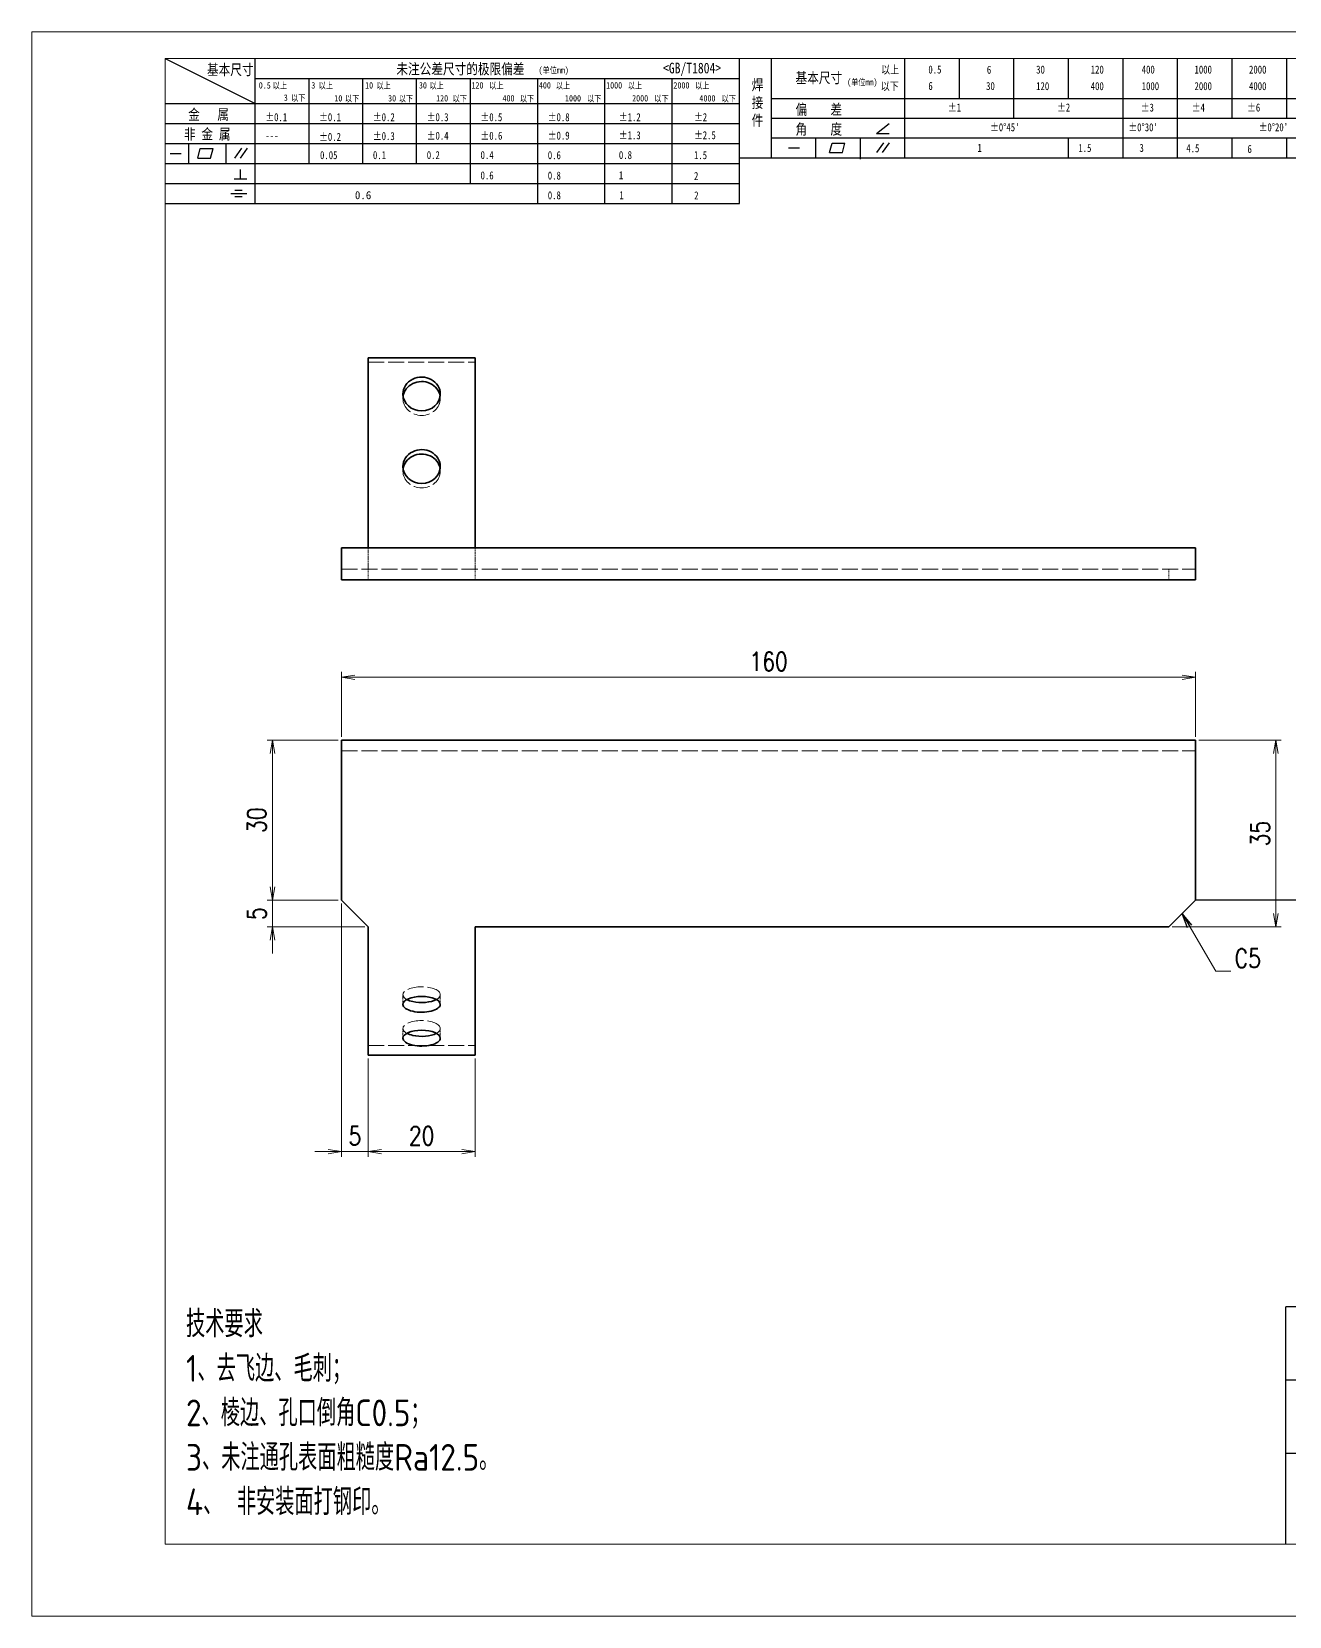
# Model space of a CAD drawing. Header units: inches. Extents: x 269 to 10986, y 1043 to 4337.
# Drawn here: x 3455.9 to 3691.5, y 2402.5 to 2699.5 of the extents above; entities that cross this region are included whole.
import ezdxf

# ---------------------------------------------------------------- set-up
doc = ezdxf.new("R2010")
doc.units = ezdxf.units.IN
doc.header["$MEASUREMENT"] = 0
doc.linetypes.add('AM_ISO02W050x2', pattern=[3.75, 3, -0.75])
doc.layers.add('DIM', color=3, linetype='Continuous')
doc.layers.add('图\\M+19E79\\M+195B6\\M+18E9A', color=7, linetype='Continuous')
for name, color, linetype, lineweight in [('图框', 7, 'Continuous', 18), ('标注线', 3, 'Continuous', 18), ('粗实线', 7, 'Continuous', 35), ('虚线', 1, 'AM_ISO02W050x2', 18)]:
    doc.layers.add(name, color=color, linetype=linetype, lineweight=lineweight)
doc.layers.add('打印', color=7, linetype='Continuous', lineweight=15, plot=False)
doc.layers.add('打印-禁用', color=7, linetype='Continuous', lineweight=15, plot=False)
doc.styles.add('DIM', font='romans.shx', dxfattribs={"width": 0.8, "bigfont": 'bigfont.shx'})
doc.styles.add('国标', font='simfang.ttf', dxfattribs={"width": 0.8})
doc.styles.add('机械长仿宋', font='gbenor.shx', dxfattribs={"height": 1, "bigfont": 'gbcbig.shx'})
doc.dimstyles.new('XR 1-1', dxfattribs={"dimtxt": 3.5, "dimasz": 2.5, "dimexe": 1, "dimexo": 0.625, "dimgap": 1.2, "dimtad": 1, "dimtoh": 1, "dimdsep": 46, "dimtxsty": 'DIM', "dimblk": 'OPEN', "dimcen": 0, "dimclrd": 8, "dimclre": 8, "dimclrt": 2, "dimazin": 2, "dimtfac": 0.5, "dimtmove": 0, "dimatfit": 3, "dimldrblk": 'OPEN', "dimfxl": 0, "dimtolj": 2, "dimlwd": 18, "dimlwe": 18, "dimarcsym": 0})
doc.dimstyles.new('XR 1-1$0', dxfattribs={"dimtxt": 3.5, "dimasz": 2.5, "dimexe": 1, "dimexo": 0.625, "dimgap": 1.2, "dimtad": 1, "dimzin": 9, "dimdsep": 46, "dimtxsty": 'DIM', "dimblk": 'OPEN', "dimcen": 0, "dimclrd": 8, "dimclre": 8, "dimclrt": 2, "dimazin": 2, "dimtfac": 0.5, "dimtmove": 0, "dimatfit": 3, "dimldrblk": 'OPEN', "dimfxl": 0, "dimtolj": 2, "dimlwd": 18, "dimlwe": 18, "dimarcsym": 0})

# ---------------------------------------------------------------- blocks, each defined once
blk = doc.blocks.new('GZDEH零件A3图框V01版')
at = {"layer": '图\\M+19E79\\M+195B6\\M+18E9A', "color": 9}
for p, q in [((2882.49, -1554.46), (2899.37, -1562.92)), ((2899.37, -1581.67), (2899.37, -1554.46)), ((2990.09, -1581.67), (2990.09, -1554.46)), ((2996.09, -1573.08), (2996.09, -1554.46)), ((3021.09, -1561.98), (3021.09, -1554.46)), ((3031.31, -1561.98), (3031.31, -1554.46)), ((3041.53, -1561.98), (3041.53, -1554.46)), ((3051.75, -1561.98), (3051.75, -1554.46)), ((3061.98, -1561.98), (3061.98, -1554.46)), ((3072.2, -1561.98), (3072.2, -1554.46)), ((3082.42, -1561.98), (3082.42, -1554.46)), ((3092.64, -1561.98), (3092.64, -1554.46)), ((2899.37, -1558.24), (2990.09, -1558.24)), ((2909.45, -1574.17), (2909.45, -1558.24)), ((2919.53, -1574.17), (2919.53, -1558.24)), ((2929.61, -1574.17), (2929.61, -1558.24)), ((2939.69, -1577.92), (2939.69, -1558.24)), ((2952.29, -1581.67), (2952.29, -1558.24)), ((2964.89, -1581.67), (2964.89, -1558.24)), ((2977.49, -1581.67), (2977.49, -1558.24)), ((2996.09, -1561.98), (3113.09, -1561.98)), ((3021.09, -1573.08), (3021.09, -1561.98)), ((3041.53, -1565.68), (3041.53, -1561.98)), ((3061.98, -1573.08), (3061.98, -1561.98)), ((3072.2, -1573.08), (3072.2, -1561.98)), ((3082.42, -1565.68), (3082.42, -1561.98)), ((3092.64, -1565.68), (3092.64, -1561.98)), ((2882.49, -1562.92), (2990.09, -1562.92)), ((2882.49, -1566.67), (2990.09, -1566.67)), ((2996.09, -1565.68), (3113.09, -1565.68)), ((3015.75, -1568.51), (3018.15, -1566.66)), ((2882.49, -1570.42), (2990.09, -1570.42)), ((2886.92, -1574.12), (2886.92, -1570.42)), ((2893.91, -1574.12), (2893.91, -1570.42)), ((2996.09, -1569.38), (3113.09, -1569.38)), ((3004.42, -1573.08), (3004.42, -1569.38)), ((3006.97, -1572.12), (3007.45, -1570.33)), ((3007.45, -1570.33), (3009.86, -1570.33)), ((3009.39, -1572.12), (3009.86, -1570.33)), ((3012.75, -1573.08), (3012.75, -1569.38)), ((3015.75, -1568.51), (3018.15, -1568.51)), ((3015.81, -1572.12), (3017.15, -1570.26)), ((3016.89, -1572.12), (3018.23, -1570.26)), ((3051.75, -1573.08), (3051.75, -1569.38)), ((3082.42, -1573.08), (3082.42, -1569.48)), ((3092.64, -1573.08), (3092.64, -1569.38)), ((2883.43, -1572.27), (2885.49, -1572.27)), ((2888.59, -1573.16), (2889.07, -1571.37)), ((2888.59, -1573.16), (2891, -1573.16)), ((2889.07, -1571.37), (2891.48, -1571.37)), ((2891, -1573.16), (2891.48, -1571.37)), ((2895.52, -1573.16), (2896.85, -1571.3)), ((2896.6, -1573.16), (2897.94, -1571.3)), ((2990.09, -1573.08), (3113.09, -1573.08)), ((2999.26, -1571.23), (3001.32, -1571.23)), ((3006.97, -1572.12), (3009.39, -1572.12)), ((3012.75, -1573.33), (3012.75, -1573.08)), ((2882.49, -1574.17), (2990.09, -1574.17)), ((2895.42, -1577.05), (2897.81, -1577.05)), ((2896.58, -1577.05), (2896.58, -1575.28)), ((2882.49, -1577.92), (2990.09, -1577.92)), ((2894.79, -1579.77), (2897.77, -1579.77)), ((2895.57, -1579.17), (2896.92, -1579.17)), ((2882.49, -1581.67), (2990.09, -1581.67)), ((2895.57, -1580.37), (2896.93, -1580.37)), ((3272.49, -1788.46), (3092.49, -1788.46)), ((3181.99, -1802.21), (3092.49, -1802.21)), ((3181.99, -1815.96), (3092.49, -1815.96))]:
    blk.add_line(p, q, dxfattribs=at)
at = {"layer": '图\\M+19E79\\M+195B6\\M+18E9A', "color": 7}
blk.add_line((3272.49, -1788.46), (3092.49, -1788.46), dxfattribs=at)
at = {"layer": '图\\M+19E79\\M+195B6\\M+18E9A', "color": 9, "linetype": 'Continuous'}
blk.add_line((3092.49, -1832.96), (3092.49, -1788.46), dxfattribs=at)
at = {"layer": '图框', "linetype": 'Continuous'}
for p, q in [((2882.49, -1554.46), (2882.49, -1832.96)), ((3272.49, -1554.46), (2882.49, -1554.46)), ((2882.49, -1832.96), (3272.49, -1832.96))]:
    blk.add_line(p, q, dxfattribs=at)
at = {"layer": '打印-禁用', "linetype": 'Continuous'}
for p, q in [((2857.49, -1549.46), (2857.49, -1846.46)), ((3277.49, -1549.46), (2857.49, -1549.46)), ((2857.49, -1846.46), (3277.49, -1846.46))]:
    blk.add_line(p, q, dxfattribs=at)
at = {"layer": '图\\M+19E79\\M+195B6\\M+18E9A', "color": 9, "style": '国标', "width": 0.8}
for s, height, p in [('基本尺寸', 2, (2890.33, -1557.58)), ('未注公差尺寸的极限偏差', 2, (2925.81, -1557.44)), ('<GB/T1804>', 2, (2975.78, -1557.27)), ('以上', 1.5, (3016.64, -1557.33)), ('0.5', 1.5, (3025.49, -1557.3)), ('6', 1.5, (3036.45, -1557.34)), ('30', 1.5, (3045.69, -1557.31)), ('120', 1.5, (3055.91, -1557.31)), ('400', 1.5, (3065.46, -1557.31)), ('1000', 1.5, (3075.36, -1557.31)), ('2000', 1.5, (3085.57, -1557.31)), ('30', 1.2, (2930.04, -1560.11)), ('基本尺寸', 2, (3000.6, -1559.1)), ('以下', 1.5, (3016.58, -1560.43)), ('6', 1.5, (3025.49, -1560.38)), ('30', 1.5, (3036.31, -1560.39)), ('120', 1.5, (3045.69, -1560.41)), ('400', 1.5, (3055.91, -1560.41)), ('1000', 1.5, (3065.46, -1560.41)), ('2000', 1.5, (3075.36, -1560.41)), ('4000', 1.5, (3085.57, -1560.41)), ('金   属', 2, (2886.82, -1565.98)), ('±0.1', 1.5, (2901.27, -1566.23)), ('±0.1', 1.5, (2911.35, -1566.23)), ('±0.2', 1.5, (2921.43, -1566.23)), ('±0.3', 1.5, (2931.51, -1566.23)), ('±0.5', 1.5, (2941.59, -1566.23)), ('±0.8', 1.5, (2954.19, -1566.23)), ('±1.2', 1.5, (2967.51, -1566.23)), ('±2', 1.5, (2981.58, -1566.23)), ('偏    差', 2, (3000.6, -1565.04)), ('±1', 1.5, (3029.16, -1564.42)), ('±2', 1.5, (3049.61, -1564.42)), ('±3', 1.5, (3065.3, -1564.42)), ('±4', 1.5, (3074.85, -1564.42)), ('±6', 1.5, (3085.22, -1564.42)), ('非 金 属', 2, (2886.02, -1569.65)), ('±0.3', 1.5, (2921.43, -1569.77)), ('±0.4', 1.5, (2931.51, -1569.71)), ('±0.6', 1.5, (2941.59, -1569.71)), ('±0.9', 1.5, (2954.19, -1569.68)), ('±1.3', 1.5, (2967.51, -1569.62)), ('±2.5', 1.5, (2981.58, -1569.61)), ('角    度', 2, (3000.6, -1568.74)), ("±0%%D45'", 1.5, (3037.06, -1568.12)), ("±0%%D30'", 1.5, (3062.98, -1568.12)), ("±0%%D20'", 1.5, (3087.38, -1568.12)), ('---', 1.5, (2901.27, -1569.65)), ('±0.2', 1.5, (2911.35, -1569.92)), ('1', 1.5, (3034.69, -1571.98)), ('1.5', 1.5, (3053.59, -1572.01)), ('3', 1.5, (3065.05, -1571.98)), ('4.5', 1.5, (3073.82, -1572.05)), ('6', 1.5, (3085.28, -1572.19)), ('0.1', 1.5, (2921.43, -1573.34)), ('0.2', 1.5, (2931.51, -1573.33)), ('0.4', 1.5, (2941.59, -1573.33)), ('0.6', 1.5, (2954.19, -1573.35)), ('0.8', 1.5, (2967.51, -1573.33)), ('1.5', 1.5, (2981.58, -1573.34)), ('0.6', 1.5, (2941.59, -1577.14)), ('0.8', 1.5, (2954.19, -1577.17)), ('1', 1.5, (2967.51, -1577.12)), ('2', 1.5, (2981.58, -1577.26)), ('0.8', 1.5, (2954.19, -1580.87)), ('1', 1.5, (2967.59, -1580.86)), ('2', 1.5, (2981.62, -1580.89))]:
    blk.add_text(s, height=height, dxfattribs=at).set_placement(p)
at = {"layer": '图\\M+19E79\\M+195B6\\M+18E9A', "color": 9, "lineweight": 15, "style": '国标', "width": 0.8}
for s, p in [('(单位mm)', (2952.44, -1557.27)), ('0.5', (2900.03, -1560.11)), ('以上', (2902.64, -1560.16)), ('3', (2909.88, -1560.11)), ('以上', (2911.25, -1560.16)), ('10', (2919.96, -1560.11)), ('以上', (2922.09, -1560.16)), ('以上', (2932.02, -1560.16)), ('120', (2939.88, -1560.11)), ('以上', (2943.21, -1560.16)), ('400', (2952.52, -1560.11)), ('以上', (2955.68, -1560.16)), ('1000', (2965.12, -1560.11)), ('以上', (2969.16, -1560.16)), ('2000', (2977.72, -1560.11)), ('以上', (2981.8, -1560.16)), ('(单位mm)', (3010.27, -1559.51)), ('3', (2904.73, -1562.41)), ('以下', (2906.1, -1562.46)), ('10', (2914.19, -1562.54)), ('以下', (2916.18, -1562.59)), ('30', (2924.27, -1562.54)), ('以下', (2926.26, -1562.59)), ('120', (2933.26, -1562.54)), ('以下', (2936.34, -1562.59)), ('400', (2945.7, -1562.54)), ('以下', (2948.94, -1562.59)), ('1000', (2957.41, -1562.54)), ('以下', (2961.54, -1562.59)), ('2000', (2969.99, -1562.54)), ('以下', (2974.14, -1562.59)), ('4000', (2982.59, -1562.54)), ('以下', (2986.74, -1562.59))]:
    blk.add_text(s, height=1.2, dxfattribs=at).set_placement(p)
at = {"layer": '图\\M+19E79\\M+195B6\\M+18E9A', "color": 9, "lineweight": 13, "style": '国标'}
blk.add_text('0.6', height=1.5, dxfattribs=at).set_placement((2918.05, -1580.85))
at = {"layer": '图\\M+19E79\\M+195B6\\M+18E9A', "color": 9, "style": '国标'}
for s, insert, char_height, width, attachment_point in [('焊\\P接\\P件', (2992.39, -1558.41), 2, 3.1877, 1), ('0.05', (2911.51, -1573.37), 1.5, 5.1982, 7)]:
    blk.add_mtext(s, dxfattribs=dict(at, insert=insert, char_height=char_height, width=width, attachment_point=attachment_point))
blk = doc.blocks.new('DEH A3')
at = {"layer": '图框'}
blk.add_blockref('GZDEH零件A3图框V01版', (-2857.49, 1846.46), dxfattribs=at)
blk = doc.blocks.new('_Open')
at = {"color": 0, "linetype": 'ByBlock', "lineweight": -2}
for p, q in [((-1, 0.17), (0, 0)), ((-1, -0.17), (0, 0)), ((0, 0), (-1, 0))]:
    blk.add_line(p, q, dxfattribs=at)
blk = doc.blocks.new('*D338')
at = {"layer": 'Defpoints', "color": 0, "transparency": 16777216}
for p in [(3673.97, 2566.68), (3668.97, 2531.68), (3689.02, 2531.68)]:
    blk.add_point(p, dxfattribs=at)
at = {"layer": 'DIM', "color": 8, "lineweight": 18, "transparency": 16777216}
for p, q in [((3674.59, 2566.68), (3690.02, 2566.68)), ((3689.02, 2564.18), (3689.02, 2534.18)), ((3669.59, 2531.68), (3690.02, 2531.68))]:
    blk.add_line(p, q, dxfattribs=at)
at = {"layer": 'DIM', "color": 8, "lineweight": 18, "transparency": 16777216, "xscale": 2.5, "yscale": 2.5, "zscale": 2.5}
for p, rotation in [((3689.02, 2566.68), 90), ((3689.02, 2531.68), 270)]:
    blk.add_blockref('_Open', p, dxfattribs=dict(at, rotation=rotation))
at = {"layer": 'DIM', "color": 2, "transparency": 16777216, "insert": (3686.07, 2549.18), "char_height": 3.5, "attachment_point": 5, "rotation": 90, "style": 'DIM'}
blk.add_mtext('\\A2;35', dxfattribs=at)
blk = doc.blocks.new('*D339')
at = {"layer": 'Defpoints', "color": 0, "transparency": 16777216}
for p in [(3513.97, 2578.47), (3513.97, 2566.68), (3673.97, 2566.68)]:
    blk.add_point(p, dxfattribs=at)
at = {"layer": 'DIM', "color": 8, "lineweight": 18, "transparency": 16777216}
for p, q in [((3513.97, 2567.31), (3513.97, 2579.47)), ((3671.47, 2578.47), (3516.47, 2578.47)), ((3673.97, 2567.31), (3673.97, 2579.47))]:
    blk.add_line(p, q, dxfattribs=at)
at = {"layer": 'DIM', "color": 8, "lineweight": 18, "transparency": 16777216, "xscale": 2.5, "yscale": 2.5, "zscale": 2.5, "rotation": 180}
blk.add_blockref('_Open', (3513.97, 2578.47), dxfattribs=at)
at = {"layer": 'DIM', "color": 8, "lineweight": 18, "transparency": 16777216, "xscale": 2.5, "yscale": 2.5, "zscale": 2.5}
blk.add_blockref('_Open', (3673.97, 2578.47), dxfattribs=at)
at = {"layer": 'DIM', "color": 2, "transparency": 16777216, "insert": (3593.97, 2581.42), "char_height": 3.5, "attachment_point": 5, "style": 'DIM'}
blk.add_mtext('\\A2;160', dxfattribs=at)
blk = doc.blocks.new('*D340')
at = {"layer": 'Defpoints', "color": 0, "transparency": 16777216}
for p in [(3513.97, 2536.68), (3518.97, 2507.66), (3518.97, 2489.57)]:
    blk.add_point(p, dxfattribs=at)
at = {"layer": 'DIM', "color": 8, "lineweight": 18, "transparency": 16777216}
for p, q in [((3513.97, 2536.06), (3513.97, 2488.57)), ((3518.97, 2507.04), (3518.97, 2488.57)), ((3511.47, 2489.57), (3508.97, 2489.57)), ((3513.97, 2489.57), (3518.97, 2489.57)), ((3521.47, 2489.57), (3523.97, 2489.57))]:
    blk.add_line(p, q, dxfattribs=at)
at = {"layer": 'DIM', "color": 8, "lineweight": 18, "transparency": 16777216, "xscale": 2.5, "yscale": 2.5, "zscale": 2.5}
blk.add_blockref('_Open', (3513.97, 2489.57), dxfattribs=at)
at = {"layer": 'DIM', "color": 8, "lineweight": 18, "transparency": 16777216, "xscale": 2.5, "yscale": 2.5, "zscale": 2.5, "rotation": 180}
blk.add_blockref('_Open', (3518.97, 2489.57), dxfattribs=at)
at = {"layer": 'DIM', "color": 2, "transparency": 16777216, "insert": (3516.47, 2492.52), "char_height": 3.5, "attachment_point": 5, "style": 'DIM'}
blk.add_mtext('\\A2;5', dxfattribs=at)
blk = doc.blocks.new('*D341')
at = {"layer": 'Defpoints', "color": 0, "transparency": 16777216}
for p in [(3518.97, 2507.66), (3538.97, 2507.66), (3538.97, 2489.57)]:
    blk.add_point(p, dxfattribs=at)
at = {"layer": 'DIM', "color": 8, "lineweight": 18, "transparency": 16777216}
for p, q in [((3518.97, 2507.04), (3518.97, 2488.57)), ((3538.97, 2507.04), (3538.97, 2488.57)), ((3521.47, 2489.57), (3536.47, 2489.57))]:
    blk.add_line(p, q, dxfattribs=at)
at = {"layer": 'DIM', "color": 8, "lineweight": 18, "transparency": 16777216, "xscale": 2.5, "yscale": 2.5, "zscale": 2.5, "rotation": 180}
blk.add_blockref('_Open', (3518.97, 2489.57), dxfattribs=at)
at = {"layer": 'DIM', "color": 8, "lineweight": 18, "transparency": 16777216, "xscale": 2.5, "yscale": 2.5, "zscale": 2.5}
blk.add_blockref('_Open', (3538.97, 2489.57), dxfattribs=at)
at = {"layer": 'DIM', "color": 2, "transparency": 16777216, "insert": (3528.97, 2492.52), "char_height": 3.5, "attachment_point": 5, "style": 'DIM'}
blk.add_mtext('\\A2;20', dxfattribs=at)
blk = doc.blocks.new('*D342')
at = {"layer": 'Defpoints', "color": 0, "transparency": 16777216}
for p in [(3501.01, 2566.68), (3513.97, 2566.68), (3513.97, 2536.68)]:
    blk.add_point(p, dxfattribs=at)
at = {"layer": 'DIM', "color": 8, "lineweight": 18, "transparency": 16777216}
for p, q in [((3513.34, 2566.68), (3500.01, 2566.68)), ((3501.01, 2539.18), (3501.01, 2564.18)), ((3513.34, 2536.68), (3500.01, 2536.68))]:
    blk.add_line(p, q, dxfattribs=at)
at = {"layer": 'DIM', "color": 8, "lineweight": 18, "transparency": 16777216, "xscale": 2.5, "yscale": 2.5, "zscale": 2.5}
for p, rotation in [((3501.01, 2566.68), 90), ((3501.01, 2536.68), 270)]:
    blk.add_blockref('_Open', p, dxfattribs=dict(at, rotation=rotation))
at = {"layer": 'DIM', "color": 2, "transparency": 16777216, "insert": (3498.06, 2551.68), "char_height": 3.5, "attachment_point": 5, "rotation": 90, "style": 'DIM'}
blk.add_mtext('\\A2;30', dxfattribs=at)
blk = doc.blocks.new('*D343')
at = {"layer": 'Defpoints', "color": 0, "transparency": 16777216}
for p in [(3501.01, 2536.68), (3509.91, 2536.68), (3518.97, 2531.68)]:
    blk.add_point(p, dxfattribs=at)
at = {"layer": 'DIM', "color": 8, "lineweight": 18, "transparency": 16777216}
for p, q in [((3501.01, 2539.18), (3501.01, 2541.68)), ((3509.29, 2536.68), (3500.01, 2536.68)), ((3501.01, 2531.68), (3501.01, 2536.68)), ((3518.34, 2531.68), (3500.01, 2531.68)), ((3501.01, 2529.18), (3501.01, 2526.68))]:
    blk.add_line(p, q, dxfattribs=at)
at = {"layer": 'DIM', "color": 8, "lineweight": 18, "transparency": 16777216, "xscale": 2.5, "yscale": 2.5, "zscale": 2.5}
for p, rotation in [((3501.01, 2536.68), 270), ((3501.01, 2531.68), 90)]:
    blk.add_blockref('_Open', p, dxfattribs=dict(at, rotation=rotation))
at = {"layer": 'DIM', "color": 2, "transparency": 16777216, "insert": (3498.06, 2534.18), "char_height": 3.5, "attachment_point": 5, "rotation": 90, "style": 'DIM'}
blk.add_mtext('\\A2;5', dxfattribs=at)

msp = doc.modelspace()

# ---------------------------------------------------------------- linework, layer by layer
msp.add_line((3735.969, 2536.682), (3673.966, 2536.682))
at = {"layer": '打印'}
msp.add_lwpolyline([(3455.908, 2699.472), (3875.908, 2699.472), (3875.908, 2402.472), (3455.908, 2402.472)], close=True, dxfattribs=at)
at = {"layer": '粗实线'}
for p, q in [((3518.966, 2638.366), (3538.966, 2638.366)), ((3518.966, 2638.366), (3518.966, 2602.737)), ((3538.966, 2602.737), (3538.966, 2638.366)), ((3513.966, 2602.737), (3673.966, 2602.737)), ((3673.966, 2596.737), (3513.966, 2596.737)), ((3673.966, 2566.682), (3513.966, 2566.682)), ((3513.966, 2563.682), (3513.966, 2536.682)), ((3673.966, 2536.682), (3673.966, 2563.682)), ((3538.966, 2531.682), (3668.966, 2531.682)), ((3518.966, 2507.664), (3538.966, 2507.664))]:
    msp.add_line(p, q, dxfattribs=at)
at = {"layer": '粗实线', "ltscale": 0.075}
for p, q in [((3513.966, 2599.737), (3513.966, 2602.737)), ((3673.966, 2599.737), (3673.966, 2602.737)), ((3513.966, 2596.737), (3513.966, 2599.737)), ((3673.966, 2599.737), (3673.966, 2596.737)), ((3513.966, 2563.682), (3513.966, 2566.682)), ((3673.966, 2566.682), (3673.966, 2563.682))]:
    msp.add_line(p, q, dxfattribs=at)
at = {"layer": '粗实线', "ltscale": 0.176777}
for p, q in [((3513.966, 2536.682), (3518.966, 2531.682)), ((3673.966, 2536.682), (3668.966, 2531.682))]:
    msp.add_line(p, q, dxfattribs=at)
at = {"layer": '粗实线', "ltscale": 0.07722}
for p, q in [((3518.966, 2531.682), (3518.966, 2528.593)), ((3538.966, 2531.682), (3538.966, 2528.593))]:
    msp.add_line(p, q, dxfattribs=at)
at = {"layer": '粗实线', "ltscale": 0.067973}
for p, q in [((3518.966, 2525.874), (3518.966, 2528.593)), ((3538.966, 2525.874), (3538.966, 2528.593))]:
    msp.add_line(p, q, dxfattribs=at)
at = {"layer": '粗实线', "ltscale": 0.455253}
for p, q in [((3518.966, 2507.664), (3518.966, 2525.874)), ((3538.966, 2507.664), (3538.966, 2525.874))]:
    msp.add_line(p, q, dxfattribs=at)
at = {"layer": '粗实线'}
for centre, ratio, start_param, end_param in [((3528.966, 2631.568), 0.9063078, 3.1416217, 5.212389), ((3528.966, 2631.568), 0.9063078, 5.212389, 6.2832144), ((3528.966, 2631.568), 0.9063078, 0.0000291, 3.1416217), ((3528.966, 2630.723), 0.9063078, 5.212389, 6.1496765), ((3528.966, 2630.723), 0.9063078, 3.2751362, 5.212389), ((3528.966, 2617.974), 0.9063078, 5.212389, 6.2832144), ((3528.966, 2617.129), 0.9063078, 5.212389, 6.1496765), ((3528.966, 2617.974), 0.9063078, 3.1416217, 5.212389), ((3528.966, 2617.129), 0.9063078, 3.2751362, 5.212389), ((3528.966, 2617.974), 0.9063078, 0.0000291, 3.1416217), ((3528.966, 2517.173), 0.4226183, 3.1415636, 6.2831562), ((3528.966, 2517.173), 0.4226183, 6.2831562, 7.3539816), ((3528.966, 2518.985), 0.4226183, 0.6594916, 1.0707963), ((3528.966, 2518.985), 0.4226183, 1.0707963, 2.4821005), ((3528.966, 2517.173), 0.4226183, 1.0707963, 3.1415636), ((3528.966, 2510.833), 0.4226183, 3.1415636, 6.2831562), ((3528.966, 2510.833), 0.4226183, 6.2831562, 7.3539816), ((3528.966, 2512.646), 0.4226183, 0.6594916, 1.0707963), ((3528.966, 2512.646), 0.4226183, 1.0707963, 2.4821005), ((3528.966, 2510.833), 0.4226183, 1.0707963, 3.1415636)]:
    msp.add_ellipse(centre, major_axis=(-3.5, 0), ratio=ratio, start_param=start_param, end_param=end_param, dxfattribs=at)
at = {"layer": '虚线'}
for p, q in [((3518.966, 2637.521), (3538.966, 2637.521)), ((3513.966, 2598.737), (3673.966, 2598.737)), ((3513.966, 2564.682), (3673.966, 2564.682)), ((3518.966, 2509.476), (3538.966, 2509.476))]:
    msp.add_line(p, q, dxfattribs=at)
at = {"layer": '虚线', "ltscale": 0.021131}
for p, q in [((3525.466, 2630.723), (3525.466, 2631.568)), ((3532.466, 2630.723), (3532.466, 2631.569)), ((3525.466, 2617.129), (3525.466, 2617.974)), ((3532.466, 2617.129), (3532.466, 2617.974))]:
    msp.add_line(p, q, dxfattribs=at)
at = {"layer": '虚线', "ltscale": 0.085566}
for p, q in [((3518.966, 2602.737), (3518.966, 2599.314)), ((3538.966, 2599.314), (3538.966, 2602.737))]:
    msp.add_line(p, q, dxfattribs=at)
at = {"layer": '虚线', "ltscale": 0.014435}
for p, q in [((3518.966, 2598.737), (3518.966, 2599.314)), ((3538.966, 2598.737), (3538.966, 2599.314))]:
    msp.add_line(p, q, dxfattribs=at)
at = {"layer": '虚线', "ltscale": 0.05}
for p, q in [((3518.966, 2596.737), (3518.966, 2598.737)), ((3538.966, 2596.737), (3538.966, 2598.737)), ((3668.966, 2596.737), (3668.966, 2598.737))]:
    msp.add_line(p, q, dxfattribs=at)
at = {"layer": '虚线', "ltscale": 0.045315}
for p, q in [((3525.466, 2517.173), (3525.466, 2518.985)), ((3532.466, 2517.173), (3532.466, 2518.985)), ((3525.466, 2510.834), (3525.466, 2512.646)), ((3532.466, 2510.833), (3532.466, 2512.646))]:
    msp.add_line(p, q, dxfattribs=at)
at = {"layer": '虚线'}
for centre, ratio, start_param, end_param in [((3528.966, 2630.723), 0.9063078, 6.1496765, 6.2832144), ((3528.966, 2630.723), 0.9063078, 0.0000291, 3.1416217), ((3528.966, 2630.723), 0.9063078, 3.1416217, 3.2751362), ((3528.966, 2617.129), 0.9063078, 6.1496765, 6.2832144), ((3528.966, 2617.129), 0.9063078, 0.0000291, 3.1416217), ((3528.966, 2617.129), 0.9063078, 3.1416217, 3.2751362), ((3528.966, 2518.985), 0.4226183, 3.1415636, 6.2831562), ((3528.966, 2518.985), 0.4226183, 6.2831562, 6.9426769), ((3528.966, 2518.985), 0.4226183, 2.4821005, 3.1415636), ((3528.966, 2512.646), 0.4226183, 3.1415636, 6.2831562), ((3528.966, 2512.646), 0.4226183, 6.2831562, 6.9426769), ((3528.966, 2512.646), 0.4226183, 2.4821005, 3.1415636)]:
    msp.add_ellipse(centre, major_axis=(-3.5, 0), ratio=ratio, start_param=start_param, end_param=end_param, dxfattribs=at)

# ---------------------------------------------------------------- block references
at = {"layer": '图框'}
msp.add_blockref('DEH A3', (3455.908, 2402.472), dxfattribs=at)

# ---------------------------------------------------------------- texts
at = {"layer": 'DIM', "color": 2, "insert": (3681.298, 2524.063), "char_height": 3.5, "attachment_point": 7, "style": 'DIM'}
msp.add_mtext('\\A2;C5', dxfattribs=at)
at = {"layer": '标注线', "color": 2, "insert": (3484.821, 2421.403), "char_height": 5, "width": 114.82461, "attachment_point": 7, "style": '机械长仿宋'}
msp.add_mtext('\\A2;技术要求\\P1、去飞边、毛刺；\\P2、棱边、孔口倒角C0.5；\\P3、未注通孔表面粗糙度Ra12.5。\\P{\\A0;4、\\C3; \\C2;非安装面打钢印。}', dxfattribs=at)

# ---------------------------------------------------------------- dimensions: what is measured, and where the dimension line sits
at = {"layer": 'DIM'}
for base, p1, p2, picture, middle in [((3513.966, 2578.474), (3673.966, 2566.682), (3513.966, 2566.682), '*D339', (3593.966, 2581.424)), ((3518.966, 2489.574), (3513.966, 2536.682), (3518.966, 2507.664), '*D340', (3516.466, 2492.524)), ((3538.966, 2489.574), (3518.966, 2507.664), (3538.966, 2507.664), '*D341', (3528.966, 2492.524))]:
    dim = msp.add_linear_dim(base=base, p1=p1, p2=p2, dimstyle='XR 1-1$0', dxfattribs=at)
    dim.commit()
    dim.dimension.update_dxf_attribs({"geometry": picture, "text_midpoint": middle})
dim = msp.add_linear_dim(base=(3501.007, 2566.682), p1=(3513.966, 2536.682), p2=(3513.966, 2566.682), angle=90, dimstyle='XR 1-1$0', dxfattribs=at)
dim.commit()
dim.dimension.update_dxf_attribs({"geometry": '*D342', "text_midpoint": (3501.007, 2551.682), "dimtype": 160})
for base, p1, p2, picture, middle in [((3689.022, 2531.682), (3673.966, 2566.682), (3668.966, 2531.682), '*D338', (3686.072, 2549.182)), ((3501.007, 2536.682), (3518.966, 2531.682), (3509.915, 2536.682), '*D343', (3498.057, 2534.182))]:
    dim = msp.add_linear_dim(base=base, p1=p1, p2=p2, angle=90, dimstyle='XR 1-1$0', dxfattribs=at)
    dim.commit()
    dim.dimension.update_dxf_attribs({"geometry": picture, "text_midpoint": middle})

# ---------------------------------------------------------------- leaders
msp.add_leader([(3671.467, 2534.183), (3677.798, 2523.363), (3680.598, 2523.363)], dimstyle='XR 1-1', override={"dimasz": 2.8, "dimexe": 0.69965, "dimexo": 0.69965, "dimgap": 0.69965}, dxfattribs=at)

doc.saveas('drawing.dxf')
